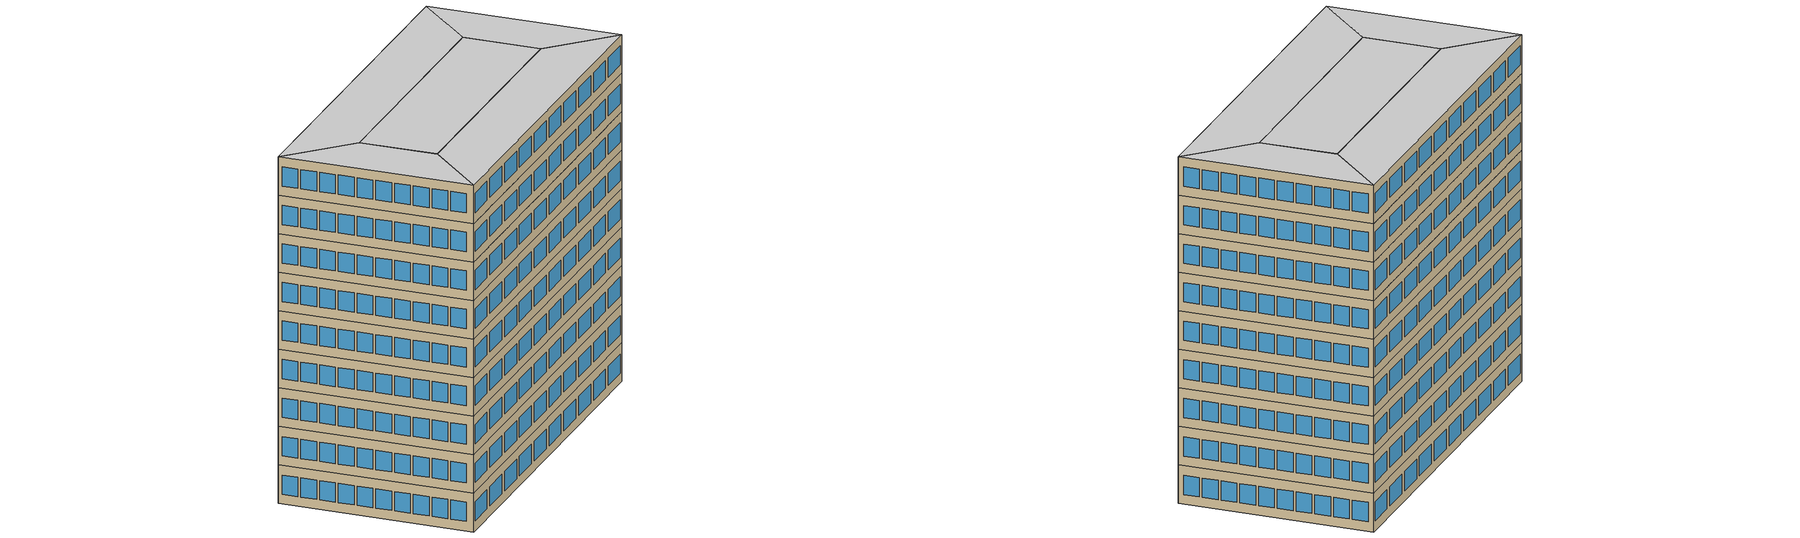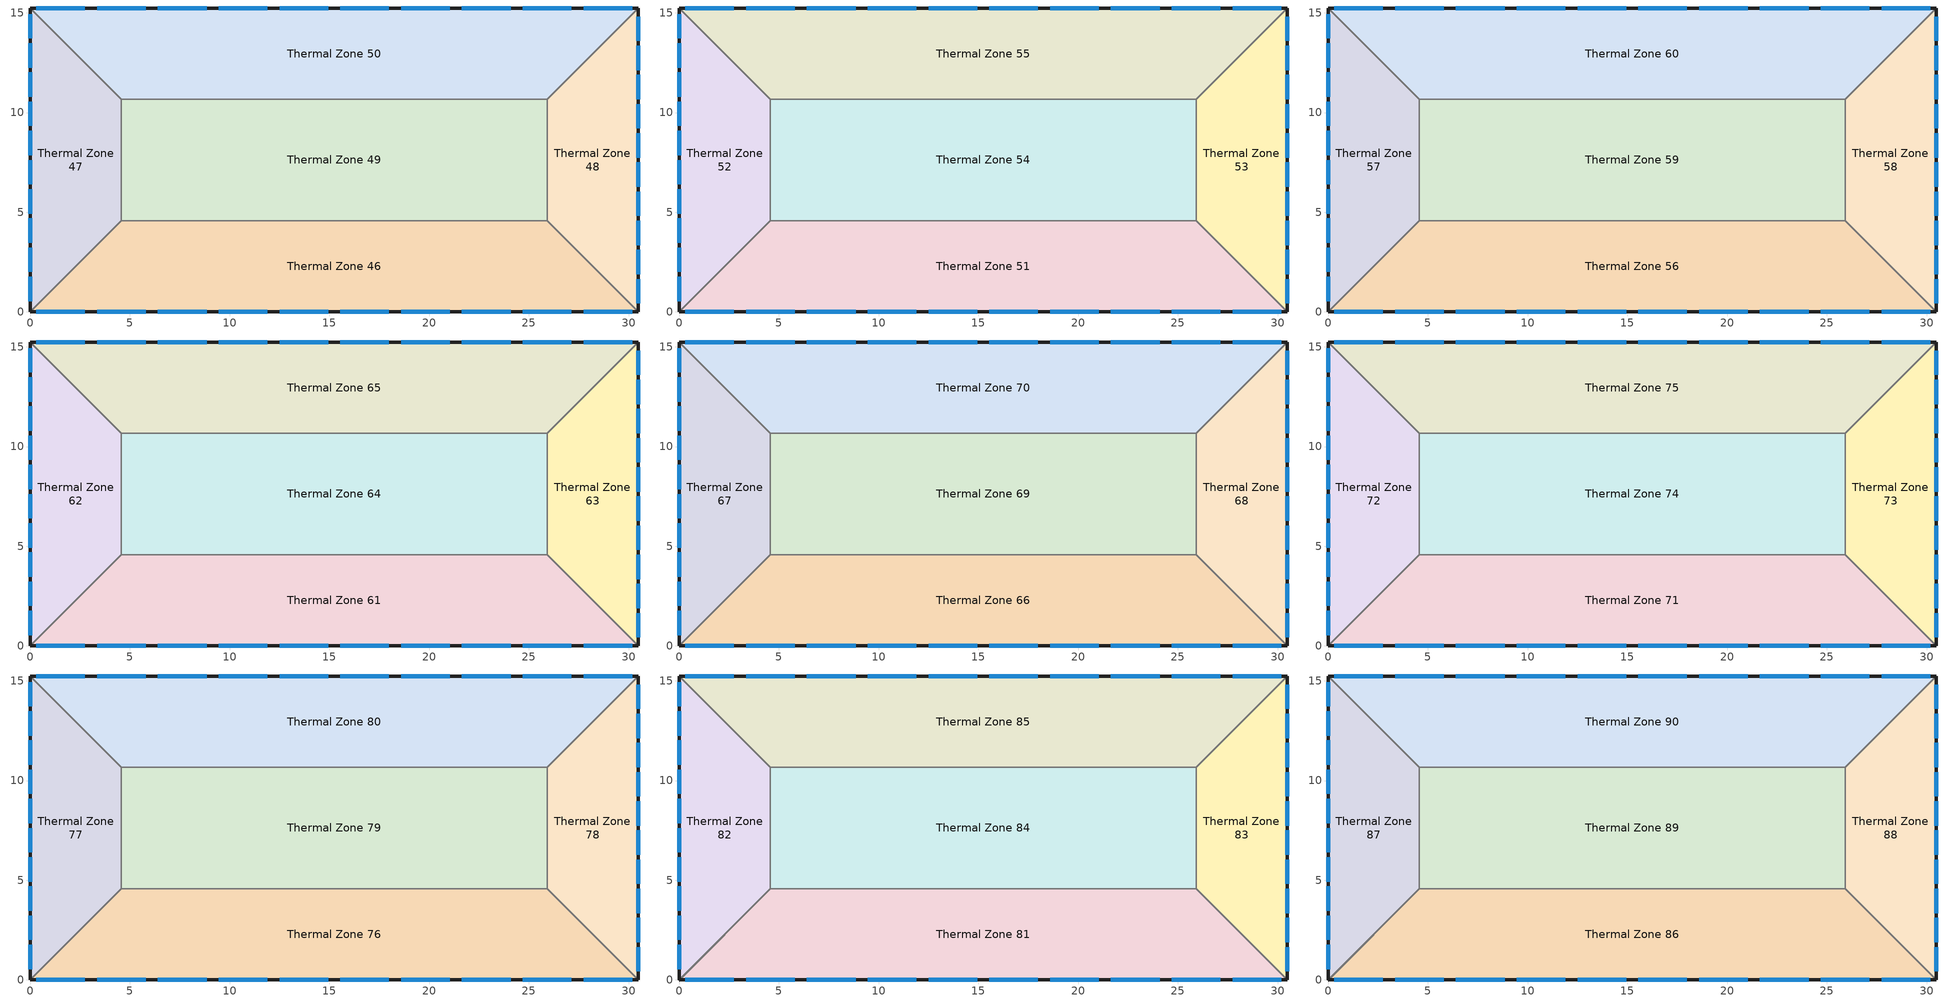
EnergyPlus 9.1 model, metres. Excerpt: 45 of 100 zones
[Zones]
Thermal Zone 46
 floor to Thermal Zone 41 (Interior Floor): 25.91,4.57 30.48,0 0,0 4.57,4.57 z27.43
 wall outside (ASHRAE 90.1-2010 ExtWall Mass ClimateZone 5): 0,0 30.48,0 z27.43:30.48
 wall to Thermal Zone 47 (Interior Wall): 4.57,4.57 0,0 z27.43:30.48
 wall to Thermal Zone 49 (Interior Wall): 25.91,4.57 4.57,4.57 z27.43:30.48
 wall to Thermal Zone 48 (Interior Wall): 30.48,0 25.91,4.57 z27.43:30.48
 window (ASHRAE 90.1-2010 ExtWindow Metal ClimateZone 4-6): 15.54,0 17.98,0 / 27.74,0 30.18,0 / 21.64,0 24.08,0 / 3.35,0 5.79,0 / 0.3,0 2.74,0 / 9.45,0 11.89,0 / 24.69,0 27.13,0 / 12.5,0 14.94,0 / 6.4,0 8.84,0 / 18.59,0 21.03,0 z28.19:29.72
Thermal Zone 47
 floor to Thermal Zone 42 (Interior Floor): 0,15.24 4.57,10.67 4.57,4.57 0,0 z27.43
 wall outside (ASHRAE 90.1-2010 ExtWall Mass ClimateZone 5): 0,15.24 0,0 z27.43:30.48
 wall to Thermal Zone 49 (Interior Wall): 4.57,4.57 4.57,10.67 z27.43:30.48
 wall to Thermal Zone 50 (Interior Wall): 4.57,10.67 0,15.24 z27.43:30.48
 window (ASHRAE 90.1-2010 ExtWindow Metal ClimateZone 4-6): 0,9.08 0,7.86 / 0,10.55 0,9.33 / 0,13.47 0,12.25 / 0,14.94 0,13.72 / 0,1.77 0,0.55 / 0,12.01 0,10.79 / 0,6.16 0,4.94 / 0,3.23 0,2.01 / 0,7.62 0,6.4 / 0,4.69 0,3.47 z28.19:29.72
Thermal Zone 48
 floor to Thermal Zone 43 (Interior Floor): 30.48,15.24 30.48,0 25.91,4.57 25.91,10.67 z27.43
 wall outside (ASHRAE 90.1-2010 ExtWall Mass ClimateZone 5): 30.48,0 30.48,15.24 z27.43:30.48
 wall to Thermal Zone 49 (Interior Wall): 25.91,10.67 25.91,4.57 z27.43:30.48
 wall to Thermal Zone 50 (Interior Wall): 30.48,15.24 25.91,10.67 z27.43:30.48
 window (ASHRAE 90.1-2010 ExtWindow Metal ClimateZone 4-6): 30.48,13.59 30.48,14.81 / 30.48,12.13 30.48,13.35 / 30.48,3.35 30.48,4.57 / 30.48,10.67 30.48,11.89 / 30.48,9.2 30.48,10.42 / 30.48,0.43 30.48,1.65 / 30.48,1.89 30.48,3.11 / 30.48,4.82 30.48,6.04 / 30.48,6.28 30.48,7.5 / 30.48,7.74 30.48,8.96 z28.19:29.72
Thermal Zone 49
 floor to Thermal Zone 44 (Interior Floor): 25.91,10.67 25.91,4.57 4.57,4.57 4.57,10.67 z27.43
 wall to Thermal Zone 50 (Interior Wall): 25.91,10.67 4.57,10.67 z27.43:30.48
Thermal Zone 50
 floor to Thermal Zone 45 (Interior Floor): 30.48,15.24 25.91,10.67 4.57,10.67 0,15.24 z27.43
 wall outside (ASHRAE 90.1-2010 ExtWall Mass ClimateZone 5): 30.48,15.24 0,15.24 z27.43:30.48
 window (ASHRAE 90.1-2010 ExtWindow Metal ClimateZone 4-6): 17.98,15.24 15.54,15.24 / 27.13,15.24 24.69,15.24 / 5.79,15.24 3.35,15.24 / 8.84,15.24 6.4,15.24 / 11.89,15.24 9.45,15.24 / 24.08,15.24 21.64,15.24 / 21.03,15.24 18.59,15.24 / 14.94,15.24 12.5,15.24 / 2.74,15.24 0.3,15.24 / 30.18,15.24 27.74,15.24 z28.19:29.72
Thermal Zone 51
 floor to Thermal Zone 46 (Interior Floor): 25.91,4.57 30.48,0 0,0 4.57,4.57 z30.48
 wall outside (ASHRAE 90.1-2010 ExtWall Mass ClimateZone 5): 0,0 30.48,0 z30.48:33.53
 wall to Thermal Zone 52 (Interior Wall): 4.57,4.57 0,0 z30.48:33.53
 wall to Thermal Zone 54 (Interior Wall): 25.91,4.57 4.57,4.57 z30.48:33.53
 wall to Thermal Zone 53 (Interior Wall): 30.48,0 25.91,4.57 z30.48:33.53
 window (ASHRAE 90.1-2010 ExtWindow Metal ClimateZone 4-6): 0.3,0 2.74,0 / 3.35,0 5.79,0 / 24.69,0 27.13,0 / 18.59,0 21.03,0 / 21.64,0 24.08,0 / 6.4,0 8.84,0 / 12.5,0 14.94,0 / 9.45,0 11.89,0 / 15.54,0 17.98,0 / 27.74,0 30.18,0 z31.24:32.77
Thermal Zone 52
 floor to Thermal Zone 47 (Interior Floor): 0,15.24 4.57,10.67 4.57,4.57 0,0 z30.48
 wall outside (ASHRAE 90.1-2010 ExtWall Mass ClimateZone 5): 0,15.24 0,0 z30.48:33.53
 wall to Thermal Zone 54 (Interior Wall): 4.57,4.57 4.57,10.67 z30.48:33.53
 wall to Thermal Zone 55 (Interior Wall): 4.57,10.67 0,15.24 z30.48:33.53
 window (ASHRAE 90.1-2010 ExtWindow Metal ClimateZone 4-6): 0,1.77 0,0.55 / 0,9.08 0,7.86 / 0,12.01 0,10.79 / 0,14.94 0,13.72 / 0,10.55 0,9.33 / 0,6.16 0,4.94 / 0,7.62 0,6.4 / 0,4.69 0,3.47 / 0,13.47 0,12.25 / 0,3.23 0,2.01 z31.24:32.77
Thermal Zone 53
 floor to Thermal Zone 48 (Interior Floor): 30.48,15.24 30.48,0 25.91,4.57 25.91,10.67 z30.48
 wall outside (ASHRAE 90.1-2010 ExtWall Mass ClimateZone 5): 30.48,0 30.48,15.24 z30.48:33.53
 wall to Thermal Zone 54 (Interior Wall): 25.91,10.67 25.91,4.57 z30.48:33.53
 wall to Thermal Zone 55 (Interior Wall): 30.48,15.24 25.91,10.67 z30.48:33.53
 window (ASHRAE 90.1-2010 ExtWindow Metal ClimateZone 4-6): 30.48,4.82 30.48,6.04 / 30.48,12.13 30.48,13.35 / 30.48,6.28 30.48,7.5 / 30.48,1.89 30.48,3.11 / 30.48,13.59 30.48,14.81 / 30.48,9.2 30.48,10.42 / 30.48,10.67 30.48,11.89 / 30.48,0.43 30.48,1.65 / 30.48,3.35 30.48,4.57 / 30.48,7.74 30.48,8.96 z31.24:32.77
Thermal Zone 54
 floor to Thermal Zone 49 (Interior Floor): 25.91,10.67 25.91,4.57 4.57,4.57 4.57,10.67 z30.48
 wall to Thermal Zone 55 (Interior Wall): 25.91,10.67 4.57,10.67 z30.48:33.53
Thermal Zone 55
 floor to Thermal Zone 50 (Interior Floor): 30.48,15.24 25.91,10.67 4.57,10.67 0,15.24 z30.48
 wall outside (ASHRAE 90.1-2010 ExtWall Mass ClimateZone 5): 30.48,15.24 0,15.24 z30.48:33.53
 window (ASHRAE 90.1-2010 ExtWindow Metal ClimateZone 4-6): 17.98,15.24 15.54,15.24 / 21.03,15.24 18.59,15.24 / 8.84,15.24 6.4,15.24 / 14.94,15.24 12.5,15.24 / 24.08,15.24 21.64,15.24 / 5.79,15.24 3.35,15.24 / 30.18,15.24 27.74,15.24 / 2.74,15.24 0.3,15.24 / 11.89,15.24 9.45,15.24 / 27.13,15.24 24.69,15.24 z31.24:32.77
Thermal Zone 56
 floor to Thermal Zone 51 (Interior Floor): 25.91,4.57 30.48,0 0,0 4.57,4.57 z33.53
 wall outside (ASHRAE 90.1-2010 ExtWall Mass ClimateZone 5): 0,0 30.48,0 z33.53:36.58
 wall to Thermal Zone 57 (Interior Wall): 4.57,4.57 0,0 z33.53:36.58
 wall to Thermal Zone 59 (Interior Wall): 25.91,4.57 4.57,4.57 z33.53:36.58
 wall to Thermal Zone 58 (Interior Wall): 30.48,0 25.91,4.57 z33.53:36.58
 window (ASHRAE 90.1-2010 ExtWindow Metal ClimateZone 4-6): 18.59,0 21.03,0 / 15.54,0 17.98,0 / 6.4,0 8.84,0 / 24.69,0 27.13,0 / 12.5,0 14.94,0 / 0.3,0 2.74,0 / 27.74,0 30.18,0 / 9.45,0 11.89,0 / 3.35,0 5.79,0 / 21.64,0 24.08,0 z34.29:35.81
Thermal Zone 57
 floor to Thermal Zone 52 (Interior Floor): 0,15.24 4.57,10.67 4.57,4.57 0,0 z33.53
 wall outside (ASHRAE 90.1-2010 ExtWall Mass ClimateZone 5): 0,15.24 0,0 z33.53:36.58
 wall to Thermal Zone 59 (Interior Wall): 4.57,4.57 4.57,10.67 z33.53:36.58
 wall to Thermal Zone 60 (Interior Wall): 4.57,10.67 0,15.24 z33.53:36.58
 window (ASHRAE 90.1-2010 ExtWindow Metal ClimateZone 4-6): 0,12.01 0,10.79 / 0,9.08 0,7.86 / 0,4.69 0,3.47 / 0,14.94 0,13.72 / 0,13.47 0,12.25 / 0,3.23 0,2.01 / 0,1.77 0,0.55 / 0,6.16 0,4.94 / 0,10.55 0,9.33 / 0,7.62 0,6.4 z34.29:35.81
Thermal Zone 58
 floor to Thermal Zone 53 (Interior Floor): 30.48,15.24 30.48,0 25.91,4.57 25.91,10.67 z33.53
 wall outside (ASHRAE 90.1-2010 ExtWall Mass ClimateZone 5): 30.48,0 30.48,15.24 z33.53:36.58
 wall to Thermal Zone 59 (Interior Wall): 25.91,10.67 25.91,4.57 z33.53:36.58
 wall to Thermal Zone 60 (Interior Wall): 30.48,15.24 25.91,10.67 z33.53:36.58
 window (ASHRAE 90.1-2010 ExtWindow Metal ClimateZone 4-6): 30.48,3.35 30.48,4.57 / 30.48,6.28 30.48,7.5 / 30.48,7.74 30.48,8.96 / 30.48,1.89 30.48,3.11 / 30.48,4.82 30.48,6.04 / 30.48,10.67 30.48,11.89 / 30.48,9.2 30.48,10.42 / 30.48,12.13 30.48,13.35 / 30.48,0.43 30.48,1.65 / 30.48,13.59 30.48,14.81 z34.29:35.81
Thermal Zone 59
 floor to Thermal Zone 54 (Interior Floor): 25.91,10.67 25.91,4.57 4.57,4.57 4.57,10.67 z33.53
 wall to Thermal Zone 60 (Interior Wall): 25.91,10.67 4.57,10.67 z33.53:36.58
Thermal Zone 60
 floor to Thermal Zone 55 (Interior Floor): 30.48,15.24 25.91,10.67 4.57,10.67 0,15.24 z33.53
 wall outside (ASHRAE 90.1-2010 ExtWall Mass ClimateZone 5): 30.48,15.24 0,15.24 z33.53:36.58
 window (ASHRAE 90.1-2010 ExtWindow Metal ClimateZone 4-6): 2.74,15.24 0.3,15.24 / 17.98,15.24 15.54,15.24 / 27.13,15.24 24.69,15.24 / 21.03,15.24 18.59,15.24 / 8.84,15.24 6.4,15.24 / 11.89,15.24 9.45,15.24 / 5.79,15.24 3.35,15.24 / 14.94,15.24 12.5,15.24 / 24.08,15.24 21.64,15.24 / 30.18,15.24 27.74,15.24 z34.29:35.81
Thermal Zone 61
 floor to Thermal Zone 56 (Interior Floor): 25.91,4.57 30.48,0 0,0 4.57,4.57 z36.58
 wall outside (ASHRAE 90.1-2010 ExtWall Mass ClimateZone 5): 0,0 30.48,0 z36.58:39.62
 wall to Thermal Zone 62 (Interior Wall): 4.57,4.57 0,0 z36.58:39.62
 wall to Thermal Zone 64 (Interior Wall): 25.91,4.57 4.57,4.57 z36.58:39.62
 wall to Thermal Zone 63 (Interior Wall): 30.48,0 25.91,4.57 z36.58:39.62
 window (ASHRAE 90.1-2010 ExtWindow Metal ClimateZone 4-6): 18.59,0 21.03,0 / 9.45,0 11.89,0 / 24.69,0 27.13,0 / 6.4,0 8.84,0 / 15.54,0 17.98,0 / 21.64,0 24.08,0 / 3.35,0 5.79,0 / 27.74,0 30.18,0 / 0.3,0 2.74,0 / 12.5,0 14.94,0 z37.34:38.86
Thermal Zone 62
 floor to Thermal Zone 57 (Interior Floor): 0,15.24 4.57,10.67 4.57,4.57 0,0 z36.58
 wall outside (ASHRAE 90.1-2010 ExtWall Mass ClimateZone 5): 0,15.24 0,0 z36.58:39.62
 wall to Thermal Zone 64 (Interior Wall): 4.57,4.57 4.57,10.67 z36.58:39.62
 wall to Thermal Zone 65 (Interior Wall): 4.57,10.67 0,15.24 z36.58:39.62
 window (ASHRAE 90.1-2010 ExtWindow Metal ClimateZone 4-6): 0,6.16 0,4.94 / 0,14.94 0,13.72 / 0,13.47 0,12.25 / 0,7.62 0,6.4 / 0,4.69 0,3.47 / 0,3.23 0,2.01 / 0,9.08 0,7.86 / 0,1.77 0,0.55 / 0,12.01 0,10.79 / 0,10.55 0,9.33 z37.34:38.86
Thermal Zone 63
 floor to Thermal Zone 58 (Interior Floor): 30.48,15.24 30.48,0 25.91,4.57 25.91,10.67 z36.58
 wall outside (ASHRAE 90.1-2010 ExtWall Mass ClimateZone 5): 30.48,0 30.48,15.24 z36.58:39.62
 wall to Thermal Zone 64 (Interior Wall): 25.91,10.67 25.91,4.57 z36.58:39.62
 wall to Thermal Zone 65 (Interior Wall): 30.48,15.24 25.91,10.67 z36.58:39.62
 window (ASHRAE 90.1-2010 ExtWindow Metal ClimateZone 4-6): 30.48,0.43 30.48,1.65 / 30.48,13.59 30.48,14.81 / 30.48,12.13 30.48,13.35 / 30.48,10.67 30.48,11.89 / 30.48,9.2 30.48,10.42 / 30.48,7.74 30.48,8.96 / 30.48,6.28 30.48,7.5 / 30.48,4.82 30.48,6.04 / 30.48,1.89 30.48,3.11 / 30.48,3.35 30.48,4.57 z37.34:38.86
Thermal Zone 64
 floor to Thermal Zone 59 (Interior Floor): 25.91,10.67 25.91,4.57 4.57,4.57 4.57,10.67 z36.58
 wall to Thermal Zone 65 (Interior Wall): 25.91,10.67 4.57,10.67 z36.58:39.62
Thermal Zone 65
 floor to Thermal Zone 60 (Interior Floor): 30.48,15.24 25.91,10.67 4.57,10.67 0,15.24 z36.58
 wall outside (ASHRAE 90.1-2010 ExtWall Mass ClimateZone 5): 30.48,15.24 0,15.24 z36.58:39.62
 window (ASHRAE 90.1-2010 ExtWindow Metal ClimateZone 4-6): 21.03,15.24 18.59,15.24 / 17.98,15.24 15.54,15.24 / 27.13,15.24 24.69,15.24 / 2.74,15.24 0.3,15.24 / 30.18,15.24 27.74,15.24 / 14.94,15.24 12.5,15.24 / 8.84,15.24 6.4,15.24 / 5.79,15.24 3.35,15.24 / 11.89,15.24 9.45,15.24 / 24.08,15.24 21.64,15.24 z37.34:38.86
Thermal Zone 66
 floor to Thermal Zone 61 (Interior Floor): 25.91,4.57 30.48,0 0,0 4.57,4.57 z39.62
 wall outside (ASHRAE 90.1-2010 ExtWall Mass ClimateZone 5): 0,0 30.48,0 z39.62:42.67
 wall to Thermal Zone 67 (Interior Wall): 4.57,4.57 0,0 z39.62:42.67
 wall to Thermal Zone 69 (Interior Wall): 25.91,4.57 4.57,4.57 z39.62:42.67
 wall to Thermal Zone 68 (Interior Wall): 30.48,0 25.91,4.57 z39.62:42.67
 window (ASHRAE 90.1-2010 ExtWindow Metal ClimateZone 4-6): 6.4,0 8.84,0 / 18.59,0 21.03,0 / 3.35,0 5.79,0 / 0.3,0 2.74,0 / 27.74,0 30.18,0 / 12.5,0 14.94,0 / 9.45,0 11.89,0 / 24.69,0 27.13,0 / 21.64,0 24.08,0 / 15.54,0 17.98,0 z40.39:41.91
Thermal Zone 67
 floor to Thermal Zone 62 (Interior Floor): 0,15.24 4.57,10.67 4.57,4.57 0,0 z39.62
 wall outside (ASHRAE 90.1-2010 ExtWall Mass ClimateZone 5): 0,15.24 0,0 z39.62:42.67
 wall to Thermal Zone 69 (Interior Wall): 4.57,4.57 4.57,10.67 z39.62:42.67
 wall to Thermal Zone 70 (Interior Wall): 4.57,10.67 0,15.24 z39.62:42.67
 window (ASHRAE 90.1-2010 ExtWindow Metal ClimateZone 4-6): 0,9.08 0,7.86 / 0,12.01 0,10.79 / 0,7.62 0,6.4 / 0,10.55 0,9.33 / 0,14.94 0,13.72 / 0,13.47 0,12.25 / 0,3.23 0,2.01 / 0,1.77 0,0.55 / 0,4.69 0,3.47 / 0,6.16 0,4.94 z40.39:41.91
Thermal Zone 68
 floor to Thermal Zone 63 (Interior Floor): 30.48,15.24 30.48,0 25.91,4.57 25.91,10.67 z39.62
 wall outside (ASHRAE 90.1-2010 ExtWall Mass ClimateZone 5): 30.48,0 30.48,15.24 z39.62:42.67
 wall to Thermal Zone 69 (Interior Wall): 25.91,10.67 25.91,4.57 z39.62:42.67
 wall to Thermal Zone 70 (Interior Wall): 30.48,15.24 25.91,10.67 z39.62:42.67
 window (ASHRAE 90.1-2010 ExtWindow Metal ClimateZone 4-6): 30.48,13.59 30.48,14.81 / 30.48,10.67 30.48,11.89 / 30.48,6.28 30.48,7.5 / 30.48,0.43 30.48,1.65 / 30.48,7.74 30.48,8.96 / 30.48,12.13 30.48,13.35 / 30.48,3.35 30.48,4.57 / 30.48,9.2 30.48,10.42 / 30.48,1.89 30.48,3.11 / 30.48,4.82 30.48,6.04 z40.39:41.91
Thermal Zone 69
 floor to Thermal Zone 64 (Interior Floor): 25.91,10.67 25.91,4.57 4.57,4.57 4.57,10.67 z39.62
 wall to Thermal Zone 70 (Interior Wall): 25.91,10.67 4.57,10.67 z39.62:42.67
Thermal Zone 70
 floor to Thermal Zone 65 (Interior Floor): 30.48,15.24 25.91,10.67 4.57,10.67 0,15.24 z39.62
 wall outside (ASHRAE 90.1-2010 ExtWall Mass ClimateZone 5): 30.48,15.24 0,15.24 z39.62:42.67
 window (ASHRAE 90.1-2010 ExtWindow Metal ClimateZone 4-6): 2.74,15.24 0.3,15.24 / 5.79,15.24 3.35,15.24 / 21.03,15.24 18.59,15.24 / 11.89,15.24 9.45,15.24 / 24.08,15.24 21.64,15.24 / 27.13,15.24 24.69,15.24 / 8.84,15.24 6.4,15.24 / 17.98,15.24 15.54,15.24 / 14.94,15.24 12.5,15.24 / 30.18,15.24 27.74,15.24 z40.39:41.91
Thermal Zone 71
 floor to Thermal Zone 66 (Interior Floor): 25.91,4.57 30.48,0 0,0 4.57,4.57 z42.67
 wall outside (ASHRAE 90.1-2010 ExtWall Mass ClimateZone 5): 0,0 30.48,0 z42.67:45.72
 wall to Thermal Zone 72 (Interior Wall): 4.57,4.57 0,0 z42.67:45.72
 wall to Thermal Zone 74 (Interior Wall): 25.91,4.57 4.57,4.57 z42.67:45.72
 wall to Thermal Zone 73 (Interior Wall): 30.48,0 25.91,4.57 z42.67:45.72
 window (ASHRAE 90.1-2010 ExtWindow Metal ClimateZone 4-6): 0.3,0 2.74,0 / 18.59,0 21.03,0 / 27.74,0 30.18,0 / 15.54,0 17.98,0 / 12.5,0 14.94,0 / 24.69,0 27.13,0 / 21.64,0 24.08,0 / 9.45,0 11.89,0 / 3.35,0 5.79,0 / 6.4,0 8.84,0 z43.43:44.96
Thermal Zone 72
 floor to Thermal Zone 67 (Interior Floor): 0,15.24 4.57,10.67 4.57,4.57 0,0 z42.67
 wall outside (ASHRAE 90.1-2010 ExtWall Mass ClimateZone 5): 0,15.24 0,0 z42.67:45.72
 wall to Thermal Zone 74 (Interior Wall): 4.57,4.57 4.57,10.67 z42.67:45.72
 wall to Thermal Zone 75 (Interior Wall): 4.57,10.67 0,15.24 z42.67:45.72
 window (ASHRAE 90.1-2010 ExtWindow Metal ClimateZone 4-6): 0,3.23 0,2.01 / 0,9.08 0,7.86 / 0,7.62 0,6.4 / 0,12.01 0,10.79 / 0,13.47 0,12.25 / 0,4.69 0,3.47 / 0,1.77 0,0.55 / 0,10.55 0,9.33 / 0,14.94 0,13.72 / 0,6.16 0,4.94 z43.43:44.96
Thermal Zone 73
 floor to Thermal Zone 68 (Interior Floor): 30.48,15.24 30.48,0 25.91,4.57 25.91,10.67 z42.67
 wall outside (ASHRAE 90.1-2010 ExtWall Mass ClimateZone 5): 30.48,0 30.48,15.24 z42.67:45.72
 wall to Thermal Zone 74 (Interior Wall): 25.91,10.67 25.91,4.57 z42.67:45.72
 wall to Thermal Zone 75 (Interior Wall): 30.48,15.24 25.91,10.67 z42.67:45.72
 window (ASHRAE 90.1-2010 ExtWindow Metal ClimateZone 4-6): 30.48,9.2 30.48,10.42 / 30.48,1.89 30.48,3.11 / 30.48,0.43 30.48,1.65 / 30.48,3.35 30.48,4.57 / 30.48,12.13 30.48,13.35 / 30.48,4.82 30.48,6.04 / 30.48,13.59 30.48,14.81 / 30.48,7.74 30.48,8.96 / 30.48,10.67 30.48,11.89 / 30.48,6.28 30.48,7.5 z43.43:44.96
Thermal Zone 74
 floor to Thermal Zone 69 (Interior Floor): 25.91,10.67 25.91,4.57 4.57,4.57 4.57,10.67 z42.67
 wall to Thermal Zone 75 (Interior Wall): 25.91,10.67 4.57,10.67 z42.67:45.72
Thermal Zone 75
 floor to Thermal Zone 70 (Interior Floor): 30.48,15.24 25.91,10.67 4.57,10.67 0,15.24 z42.67
 wall outside (ASHRAE 90.1-2010 ExtWall Mass ClimateZone 5): 30.48,15.24 0,15.24 z42.67:45.72
 window (ASHRAE 90.1-2010 ExtWindow Metal ClimateZone 4-6): 2.74,15.24 0.3,15.24 / 17.98,15.24 15.54,15.24 / 5.79,15.24 3.35,15.24 / 24.08,15.24 21.64,15.24 / 14.94,15.24 12.5,15.24 / 11.89,15.24 9.45,15.24 / 27.13,15.24 24.69,15.24 / 8.84,15.24 6.4,15.24 / 21.03,15.24 18.59,15.24 / 30.18,15.24 27.74,15.24 z43.43:44.96
Thermal Zone 76
 floor to Thermal Zone 71 (Interior Floor): 25.91,4.57 30.48,0 0,0 4.57,4.57 z45.72
 wall outside (ASHRAE 90.1-2010 ExtWall Mass ClimateZone 5): 0,0 30.48,0 z45.72:48.77
 wall to Thermal Zone 77 (Interior Wall): 4.57,4.57 0,0 z45.72:48.77
 wall to Thermal Zone 79 (Interior Wall): 25.91,4.57 4.57,4.57 z45.72:48.77
 wall to Thermal Zone 78 (Interior Wall): 30.48,0 25.91,4.57 z45.72:48.77
 window (ASHRAE 90.1-2010 ExtWindow Metal ClimateZone 4-6): 12.5,0 14.94,0 / 0.3,0 2.74,0 / 6.4,0 8.84,0 / 9.45,0 11.89,0 / 3.35,0 5.79,0 / 24.69,0 27.13,0 / 27.74,0 30.18,0 / 15.54,0 17.98,0 / 21.64,0 24.08,0 / 18.59,0 21.03,0 z46.48:48.01
Thermal Zone 77
 floor to Thermal Zone 72 (Interior Floor): 0,15.24 4.57,10.67 4.57,4.57 0,0 z45.72
 wall outside (ASHRAE 90.1-2010 ExtWall Mass ClimateZone 5): 0,15.24 0,0 z45.72:48.77
 wall to Thermal Zone 79 (Interior Wall): 4.57,4.57 4.57,10.67 z45.72:48.77
 wall to Thermal Zone 80 (Interior Wall): 4.57,10.67 0,15.24 z45.72:48.77
 window (ASHRAE 90.1-2010 ExtWindow Metal ClimateZone 4-6): 0,9.08 0,7.86 / 0,13.47 0,12.25 / 0,7.62 0,6.4 / 0,10.55 0,9.33 / 0,12.01 0,10.79 / 0,1.77 0,0.55 / 0,6.16 0,4.94 / 0,14.94 0,13.72 / 0,4.69 0,3.47 / 0,3.23 0,2.01 z46.48:48.01
Thermal Zone 78
 floor to Thermal Zone 73 (Interior Floor): 30.48,15.24 30.48,0 25.91,4.57 25.91,10.67 z45.72
 wall outside (ASHRAE 90.1-2010 ExtWall Mass ClimateZone 5): 30.48,0 30.48,15.24 z45.72:48.77
 wall to Thermal Zone 79 (Interior Wall): 25.91,10.67 25.91,4.57 z45.72:48.77
 wall to Thermal Zone 80 (Interior Wall): 30.48,15.24 25.91,10.67 z45.72:48.77
 window (ASHRAE 90.1-2010 ExtWindow Metal ClimateZone 4-6): 30.48,9.2 30.48,10.42 / 30.48,4.82 30.48,6.04 / 30.48,13.59 30.48,14.81 / 30.48,3.35 30.48,4.57 / 30.48,1.89 30.48,3.11 / 30.48,12.13 30.48,13.35 / 30.48,0.43 30.48,1.65 / 30.48,6.28 30.48,7.5 / 30.48,7.74 30.48,8.96 / 30.48,10.67 30.48,11.89 z46.48:48.01
Thermal Zone 79
 floor to Thermal Zone 74 (Interior Floor): 25.91,10.67 25.91,4.57 4.57,4.57 4.57,10.67 z45.72
 wall to Thermal Zone 80 (Interior Wall): 25.91,10.67 4.57,10.67 z45.72:48.77
Thermal Zone 80
 floor to Thermal Zone 75 (Interior Floor): 30.48,15.24 25.91,10.67 4.57,10.67 0,15.24 z45.72
 wall outside (ASHRAE 90.1-2010 ExtWall Mass ClimateZone 5): 30.48,15.24 0,15.24 z45.72:48.77
 window (ASHRAE 90.1-2010 ExtWindow Metal ClimateZone 4-6): 8.84,15.24 6.4,15.24 / 21.03,15.24 18.59,15.24 / 11.89,15.24 9.45,15.24 / 14.94,15.24 12.5,15.24 / 27.13,15.24 24.69,15.24 / 30.18,15.24 27.74,15.24 / 17.98,15.24 15.54,15.24 / 5.79,15.24 3.35,15.24 / 24.08,15.24 21.64,15.24 / 2.74,15.24 0.3,15.24 z46.48:48.01
Thermal Zone 81
 floor to Thermal Zone 76 (Interior Floor): 25.91,4.57 30.48,0 0,0 4.57,4.57 z48.77
 wall outside (ASHRAE 90.1-2010 ExtWall Mass ClimateZone 5): 0,0 30.48,0 z48.77:51.82
 wall to Thermal Zone 82 (Interior Wall): 4.57,4.57 0,0 z48.77:51.82
 wall to Thermal Zone 84 (Interior Wall): 25.91,4.57 4.57,4.57 z48.77:51.82
 wall to Thermal Zone 83 (Interior Wall): 30.48,0 25.91,4.57 z48.77:51.82
 window (ASHRAE 90.1-2010 ExtWindow Metal ClimateZone 4-6): 27.74,0 30.18,0 / 24.69,0 27.13,0 / 21.64,0 24.08,0 / 18.59,0 21.03,0 / 12.5,0 14.94,0 / 15.54,0 17.98,0 / 6.4,0 8.84,0 / 0.3,0 2.74,0 / 3.35,0 5.79,0 / 9.45,0 11.89,0 z49.53:51.05
Thermal Zone 82
 floor to Thermal Zone 77 (Interior Floor): 0,15.24 4.57,10.67 4.57,4.57 0,0 z48.77
 wall outside (ASHRAE 90.1-2010 ExtWall Mass ClimateZone 5): 0,15.24 0,0 z48.77:51.82
 wall to Thermal Zone 84 (Interior Wall): 4.57,4.57 4.57,10.67 z48.77:51.82
 wall to Thermal Zone 85 (Interior Wall): 4.57,10.67 0,15.24 z48.77:51.82
 window (ASHRAE 90.1-2010 ExtWindow Metal ClimateZone 4-6): 0,14.94 0,13.72 / 0,9.08 0,7.86 / 0,12.01 0,10.79 / 0,13.47 0,12.25 / 0,10.55 0,9.33 / 0,4.69 0,3.47 / 0,3.23 0,2.01 / 0,6.16 0,4.94 / 0,1.77 0,0.55 / 0,7.62 0,6.4 z49.53:51.05
Thermal Zone 83
 floor to Thermal Zone 78 (Interior Floor): 30.48,15.24 30.48,0 25.91,4.57 25.91,10.67 z48.77
 wall outside (ASHRAE 90.1-2010 ExtWall Mass ClimateZone 5): 30.48,0 30.48,15.24 z48.77:51.82
 wall to Thermal Zone 84 (Interior Wall): 25.91,10.67 25.91,4.57 z48.77:51.82
 wall to Thermal Zone 85 (Interior Wall): 30.48,15.24 25.91,10.67 z48.77:51.82
 window (ASHRAE 90.1-2010 ExtWindow Metal ClimateZone 4-6): 30.48,6.28 30.48,7.5 / 30.48,4.82 30.48,6.04 / 30.48,7.74 30.48,8.96 / 30.48,3.35 30.48,4.57 / 30.48,0.43 30.48,1.65 / 30.48,1.89 30.48,3.11 / 30.48,9.2 30.48,10.42 / 30.48,13.59 30.48,14.81 / 30.48,12.13 30.48,13.35 / 30.48,10.67 30.48,11.89 z49.53:51.05
Thermal Zone 84
 floor to Thermal Zone 79 (Interior Floor): 25.91,10.67 25.91,4.57 4.57,4.57 4.57,10.67 z48.77
 wall to Thermal Zone 85 (Interior Wall): 25.91,10.67 4.57,10.67 z48.77:51.82
Thermal Zone 85
 floor to Thermal Zone 80 (Interior Floor): 30.48,15.24 25.91,10.67 4.57,10.67 0,15.24 z48.77
 wall outside (ASHRAE 90.1-2010 ExtWall Mass ClimateZone 5): 30.48,15.24 0,15.24 z48.77:51.82
 window (ASHRAE 90.1-2010 ExtWindow Metal ClimateZone 4-6): 27.13,15.24 24.69,15.24 / 17.98,15.24 15.54,15.24 / 14.94,15.24 12.5,15.24 / 30.18,15.24 27.74,15.24 / 21.03,15.24 18.59,15.24 / 5.79,15.24 3.35,15.24 / 2.74,15.24 0.3,15.24 / 8.84,15.24 6.4,15.24 / 24.08,15.24 21.64,15.24 / 11.89,15.24 9.45,15.24 z49.53:51.05
Thermal Zone 86
 floor to Thermal Zone 81 (Interior Floor): 25.91,4.57 30.48,0 0,0 4.57,4.57 z51.82
 wall outside (ASHRAE 90.1-2010 ExtWall Mass ClimateZone 5): 0,0 30.48,0 z51.82:54.86
 wall to Thermal Zone 87 (Interior Wall): 4.57,4.57 0,0 z51.82:54.86
 wall to Thermal Zone 89 (Interior Wall): 25.91,4.57 4.57,4.57 z51.82:54.86
 wall to Thermal Zone 88 (Interior Wall): 30.48,0 25.91,4.57 z51.82:54.86
 window (ASHRAE 90.1-2010 ExtWindow Metal ClimateZone 4-6): 6.4,0 8.84,0 / 15.54,0 17.98,0 / 27.74,0 30.18,0 / 12.5,0 14.94,0 / 18.59,0 21.03,0 / 24.69,0 27.13,0 / 0.3,0 2.74,0 / 21.64,0 24.08,0 / 3.35,0 5.79,0 / 9.45,0 11.89,0 z52.58:54.1
 ceiling to Thermal Zone 91 (Interior Ceiling): 30.48,0 25.91,4.57 4.57,4.57 0,0 z54.86
Thermal Zone 87
 floor to Thermal Zone 82 (Interior Floor): 0,15.24 4.57,10.67 4.57,4.57 0,0 z51.82
 wall outside (ASHRAE 90.1-2010 ExtWall Mass ClimateZone 5): 0,15.24 0,0 z51.82:54.86
 wall to Thermal Zone 89 (Interior Wall): 4.57,4.57 4.57,10.67 z51.82:54.86
 wall to Thermal Zone 90 (Interior Wall): 4.57,10.67 0,15.24 z51.82:54.86
 window (ASHRAE 90.1-2010 ExtWindow Metal ClimateZone 4-6): 0,4.69 0,3.47 / 0,6.16 0,4.94 / 0,10.55 0,9.33 / 0,3.23 0,2.01 / 0,14.94 0,13.72 / 0,12.01 0,10.79 / 0,9.08 0,7.86 / 0,13.47 0,12.25 / 0,7.62 0,6.4 / 0,1.77 0,0.55 z52.58:54.1
 ceiling to Thermal Zone 92 (Interior Ceiling): 0,0 4.57,4.57 4.57,10.67 0,15.24 z54.86
Thermal Zone 88
 floor to Thermal Zone 83 (Interior Floor): 30.48,15.24 30.48,0 25.91,4.57 25.91,10.67 z51.82
 wall outside (ASHRAE 90.1-2010 ExtWall Mass ClimateZone 5): 30.48,0 30.48,15.24 z51.82:54.86
 wall to Thermal Zone 89 (Interior Wall): 25.91,10.67 25.91,4.57 z51.82:54.86
 wall to Thermal Zone 90 (Interior Wall): 30.48,15.24 25.91,10.67 z51.82:54.86
 window (ASHRAE 90.1-2010 ExtWindow Metal ClimateZone 4-6): 30.48,10.67 30.48,11.89 / 30.48,9.2 30.48,10.42 / 30.48,0.43 30.48,1.65 / 30.48,6.28 30.48,7.5 / 30.48,3.35 30.48,4.57 / 30.48,4.82 30.48,6.04 / 30.48,7.74 30.48,8.96 / 30.48,12.13 30.48,13.35 / 30.48,1.89 30.48,3.11 / 30.48,13.59 30.48,14.81 z52.58:54.1
 ceiling to Thermal Zone 93 (Interior Ceiling): 30.48,0 30.48,15.24 25.91,10.67 25.91,4.57 z54.86
Thermal Zone 89
 floor to Thermal Zone 84 (Interior Floor): 25.91,10.67 25.91,4.57 4.57,4.57 4.57,10.67 z51.82
 wall to Thermal Zone 90 (Interior Wall): 25.91,10.67 4.57,10.67 z51.82:54.86
 ceiling to Thermal Zone 94 (Interior Ceiling): 25.91,4.57 25.91,10.67 4.57,10.67 4.57,4.57 z54.86
Thermal Zone 90
 floor to Thermal Zone 85 (Interior Floor): 30.48,15.24 25.91,10.67 4.57,10.67 0,15.24 z51.82
 wall outside (ASHRAE 90.1-2010 ExtWall Mass ClimateZone 5): 30.48,15.24 0,15.24 z51.82:54.86
 window (ASHRAE 90.1-2010 ExtWindow Metal ClimateZone 4-6): 2.74,15.24 0.3,15.24 / 21.03,15.24 18.59,15.24 / 27.13,15.24 24.69,15.24 / 17.98,15.24 15.54,15.24 / 30.18,15.24 27.74,15.24 / 14.94,15.24 12.5,15.24 / 24.08,15.24 21.64,15.24 / 5.79,15.24 3.35,15.24 / 11.89,15.24 9.45,15.24 / 8.84,15.24 6.4,15.24 z52.58:54.1
 ceiling to Thermal Zone 95 (Interior Ceiling): 25.91,10.67 30.48,15.24 0,15.24 4.57,10.67 z54.86
[Building]
Building 1
[Site:Location]
Chicago Ohare Intl Ap: Latitude {deg}=41.98; Longitude {deg}=-87.92; Time Zone {hr}=-6; Elevation {m}=201
[Material] Thermal Absorptance=0.9
Name | Roughness | Thickness {m} | Conductivity {W/m-K} | Density {kg/m3} | Specific Heat {J/kg-K} | Solar Absorptance | Visible Absorptance
1/2IN Gypsum | Smooth | 0.0127 | 0.16 | 784.9 | 830 | 0.4 | 0.4
1IN Stucco | Smooth | 0.0253 | 0.6918 | 1858 | 837 | 0.92 | 0.92
8IN CONCRETE HW RefBldg | Rough | 0.2032 | 1.311 | 2240 | 836.8 | 0.7 | 0.7
F16 Acoustic tile | MediumSmooth | 0.0191 | 0.06 | 368 | 590 | 0.3 | 0.3
G01a 19mm gypsum board | MediumSmooth | 0.019 | 0.16 | 800 | 1090 | 0.4 | 0.4
M11 100mm lightweight concrete | MediumRough | 0.1016 | 0.53 | 1280 | 840 | 0.5 | 0.5
Mass Wall Insulation R-8.72 IP | MediumRough | 0.075271 | 0.049 | 265 | 836.8 | 0.7 | 0.7
[Material:AirGap]
Name | Thermal Resistance {m2-K/W}
F04 Wall air space resistance | 0.15
F05 Ceiling air space resistance | 0.18
[WindowMaterial:SimpleGlazingSystem]
Fixed Window 3.12/0.40/0.31: U-Factor {W/m2-K}=3.12304; Solar Heat Gain Coefficient=0.4; Visible Transmittance=0.31
[Construction]
ASHRAE 90.1-2010 ExtWall Mass ClimateZone 5: 1IN Stucco, 8IN CONCRETE HW RefBldg, Mass Wall Insulation R-8.72 IP, 1/2IN Gypsum
ASHRAE 90.1-2010 ExtWindow Metal ClimateZone 4-6: Fixed Window 3.12/0.40/0.31
Interior Ceiling: M11 100mm lightweight concrete, F05 Ceiling air space resistance, F16 Acoustic tile
Interior Floor: F16 Acoustic tile, F05 Ceiling air space resistance, M11 100mm lightweight concrete
Interior Wall: G01a 19mm gypsum board, F04 Wall air space resistance, G01a 19mm gypsum board
[Zone]
Thermal Zone 46; Thermal Zone 47; Thermal Zone 48; Thermal Zone 49; Thermal Zone 50; Thermal Zone 51; Thermal Zone 52; Thermal Zone 53; Thermal Zone 54; Thermal Zone 55; Thermal Zone 56; Thermal Zone 57; Thermal Zone 58; Thermal Zone 59; Thermal Zone 60; Thermal Zone 61; Thermal Zone 62; Thermal Zone 63; Thermal Zone 64; Thermal Zone 65; Thermal Zone 66; Thermal Zone 67; Thermal Zone 68; Thermal Zone 69; Thermal Zone 70; Thermal Zone 71; Thermal Zone 72; Thermal Zone 73; Thermal Zone 74; Thermal Zone 75; Thermal Zone 76; Thermal Zone 77; Thermal Zone 78; Thermal Zone 79; Thermal Zone 80; Thermal Zone 81; Thermal Zone 82; Thermal Zone 83; Thermal Zone 84; Thermal Zone 85; Thermal Zone 86; Thermal Zone 87; Thermal Zone 88; Thermal Zone 89; Thermal Zone 90
[Daylighting:Controls] Lighting Control Type=ContinuousOff; Minimum Input Power Fraction for Continuous or ContinuousOff Dimming Control=0.3; Minimum Light Output Fraction for Continuous or ContinuousOff Dimming Control=0.2; Glare Calculation Azimuth Angle of View Direction Clockwise from Zone y-Axis {deg}=-0; Fraction of Zone Controlled by Reference Point 1=0.5; Illuminance Setpoint at Reference Point 1 {lux}=484.376; Fraction of Zone Controlled by Reference Point 2=0.5; Illuminance Setpoint at Reference Point 2 {lux}=484.376
Name | Zone | Glare Calculation Daylighting Reference Point | Daylighting Reference Point 1 | Daylighting Reference Point 2
Thermal Zone 46 DaylightingControls | Thermal Zone 46 | Space 1001 primary daylighting control | Space 1001 primary daylighting control | Space 1001 secondary daylighting control
Thermal Zone 47 DaylightingControls | Thermal Zone 47 | Space 1002 primary daylighting control | Space 1002 primary daylighting control | Space 1002 secondary daylighting control
Thermal Zone 48 DaylightingControls | Thermal Zone 48 | Space 1003 primary daylighting control | Space 1003 primary daylighting control | Space 1003 secondary daylighting control
Thermal Zone 50 DaylightingControls | Thermal Zone 50 | Space 1005 primary daylighting control | Space 1005 primary daylighting control | Space 1005 secondary daylighting control
Thermal Zone 51 DaylightingControls | Thermal Zone 51 | Space 1101 primary daylighting control | Space 1101 primary daylighting control | Space 1101 secondary daylighting control
Thermal Zone 52 DaylightingControls | Thermal Zone 52 | Space 1102 primary daylighting control | Space 1102 primary daylighting control | Space 1102 secondary daylighting control
Thermal Zone 53 DaylightingControls | Thermal Zone 53 | Space 1103 primary daylighting control | Space 1103 primary daylighting control | Space 1103 secondary daylighting control
Thermal Zone 55 DaylightingControls | Thermal Zone 55 | Space 1105 primary daylighting control | Space 1105 primary daylighting control | Space 1105 secondary daylighting control
Thermal Zone 56 DaylightingControls | Thermal Zone 56 | Space 1201 primary daylighting control | Space 1201 primary daylighting control | Space 1201 secondary daylighting control
Thermal Zone 57 DaylightingControls | Thermal Zone 57 | Space 1202 primary daylighting control | Space 1202 primary daylighting control | Space 1202 secondary daylighting control
Thermal Zone 58 DaylightingControls | Thermal Zone 58 | Space 1203 primary daylighting control | Space 1203 primary daylighting control | Space 1203 secondary daylighting control
Thermal Zone 60 DaylightingControls | Thermal Zone 60 | Space 1205 primary daylighting control | Space 1205 primary daylighting control | Space 1205 secondary daylighting control
Thermal Zone 61 DaylightingControls | Thermal Zone 61 | Space 1301 primary daylighting control | Space 1301 primary daylighting control | Space 1301 secondary daylighting control
Thermal Zone 62 DaylightingControls | Thermal Zone 62 | Space 1302 primary daylighting control | Space 1302 primary daylighting control | Space 1302 secondary daylighting control
Thermal Zone 63 DaylightingControls | Thermal Zone 63 | Space 1303 primary daylighting control | Space 1303 primary daylighting control | Space 1303 secondary daylighting control
Thermal Zone 65 DaylightingControls | Thermal Zone 65 | Space 1305 primary daylighting control | Space 1305 primary daylighting control | Space 1305 secondary daylighting control
Thermal Zone 66 DaylightingControls | Thermal Zone 66 | Space 1401 primary daylighting control | Space 1401 primary daylighting control | Space 1401 secondary daylighting control
Thermal Zone 67 DaylightingControls | Thermal Zone 67 | Space 1402 primary daylighting control | Space 1402 primary daylighting control | Space 1402 secondary daylighting control
Thermal Zone 68 DaylightingControls | Thermal Zone 68 | Space 1403 primary daylighting control | Space 1403 primary daylighting control | Space 1403 secondary daylighting control
Thermal Zone 70 DaylightingControls | Thermal Zone 70 | Space 1405 primary daylighting control | Space 1405 primary daylighting control | Space 1405 secondary daylighting control
Thermal Zone 71 DaylightingControls | Thermal Zone 71 | Space 1501 primary daylighting control | Space 1501 primary daylighting control | Space 1501 secondary daylighting control
Thermal Zone 72 DaylightingControls | Thermal Zone 72 | Space 1502 primary daylighting control | Space 1502 primary daylighting control | Space 1502 secondary daylighting control
Thermal Zone 73 DaylightingControls | Thermal Zone 73 | Space 1503 primary daylighting control | Space 1503 primary daylighting control | Space 1503 secondary daylighting control
Thermal Zone 75 DaylightingControls | Thermal Zone 75 | Space 1505 primary daylighting control | Space 1505 primary daylighting control | Space 1505 secondary daylighting control
Thermal Zone 76 DaylightingControls | Thermal Zone 76 | Space 1601 primary daylighting control | Space 1601 primary daylighting control | Space 1601 secondary daylighting control
Thermal Zone 77 DaylightingControls | Thermal Zone 77 | Space 1602 primary daylighting control | Space 1602 primary daylighting control | Space 1602 secondary daylighting control
Thermal Zone 78 DaylightingControls | Thermal Zone 78 | Space 1603 primary daylighting control | Space 1603 primary daylighting control | Space 1603 secondary daylighting control
Thermal Zone 80 DaylightingControls | Thermal Zone 80 | Space 1605 primary daylighting control | Space 1605 primary daylighting control | Space 1605 secondary daylighting control
Thermal Zone 81 DaylightingControls | Thermal Zone 81 | Space 1701 primary daylighting control | Space 1701 primary daylighting control | Space 1701 secondary daylighting control
Thermal Zone 82 DaylightingControls | Thermal Zone 82 | Space 1702 primary daylighting control | Space 1702 primary daylighting control | Space 1702 secondary daylighting control
Thermal Zone 83 DaylightingControls | Thermal Zone 83 | Space 1703 primary daylighting control | Space 1703 primary daylighting control | Space 1703 secondary daylighting control
Thermal Zone 85 DaylightingControls | Thermal Zone 85 | Space 1705 primary daylighting control | Space 1705 primary daylighting control | Space 1705 secondary daylighting control
Thermal Zone 86 DaylightingControls | Thermal Zone 86 | Space 1801 primary daylighting control | Space 1801 primary daylighting control | Space 1801 secondary daylighting control
Thermal Zone 87 DaylightingControls | Thermal Zone 87 | Space 1802 primary daylighting control | Space 1802 primary daylighting control | Space 1802 secondary daylighting control
Thermal Zone 88 DaylightingControls | Thermal Zone 88 | Space 1803 primary daylighting control | Space 1803 primary daylighting control | Space 1803 secondary daylighting control
Thermal Zone 90 DaylightingControls | Thermal Zone 90 | Space 1805 primary daylighting control | Space 1805 primary daylighting control | Space 1805 secondary daylighting control
